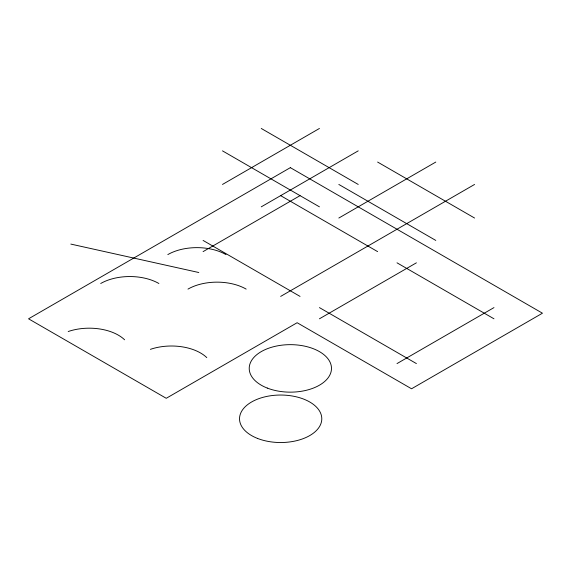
<?xml version="1.0" encoding="UTF-8"?>
<svg xmlns="http://www.w3.org/2000/svg" width="571" height="571" viewBox="0 0 571 571"><rect width="100%" height="100%" fill="white"/><g stroke="black" fill="none" stroke-linecap="round" stroke-linejoin="round"><path stroke-width="0.86" d="M222.476 184.447L319.439 128.468M261.261 206.838L358.224 150.858M203.083 251.625L300.046 195.646M338.831 218.036L435.794 162.057M280.654 296.406L474.58 184.447M319.439 318.804L416.402 262.817M397.009 363.584L493.972 307.605M70.833 244.088L198.808 272.517M377.617 162.057L474.58 218.036M261.261 128.468L358.224 184.447M338.831 184.447L435.794 240.427M222.476 150.858L319.439 206.838M280.654 195.646L377.617 251.625M397.009 262.817L493.972 318.804M203.083 240.427L300.046 296.406M319.439 307.605L416.402 363.584M150.401 349.345A41.141 23.754 0 0 1 206.788 357.617M68.206 331.523A41.141 23.754 0 0 1 124.592 339.788M167.817 254.595A41.141 23.754 0 0 1 225.995 254.595M187.98 289.104A41.141 23.754 0 0 1 246.158 289.104M100.71 283.501A41.141 23.754 0 0 1 158.888 283.501M290.346 167.653L28.55 318.804L166.24 398.294L297.134 322.722L411.548 388.78L542.45 313.201L290.346 167.653M257.592 438.449A41.141 23.754 0 0 0 321.687 420.477A41.141 23.754 0 0 0 262.674 397.423A41.141 23.754 0 0 0 257.592 438.449M267.292 388.073A41.141 23.754 0 0 0 331.38 370.094A41.141 23.754 0 0 0 272.374 347.04A41.141 23.754 0 0 0 267.292 388.073"/></g></svg>
